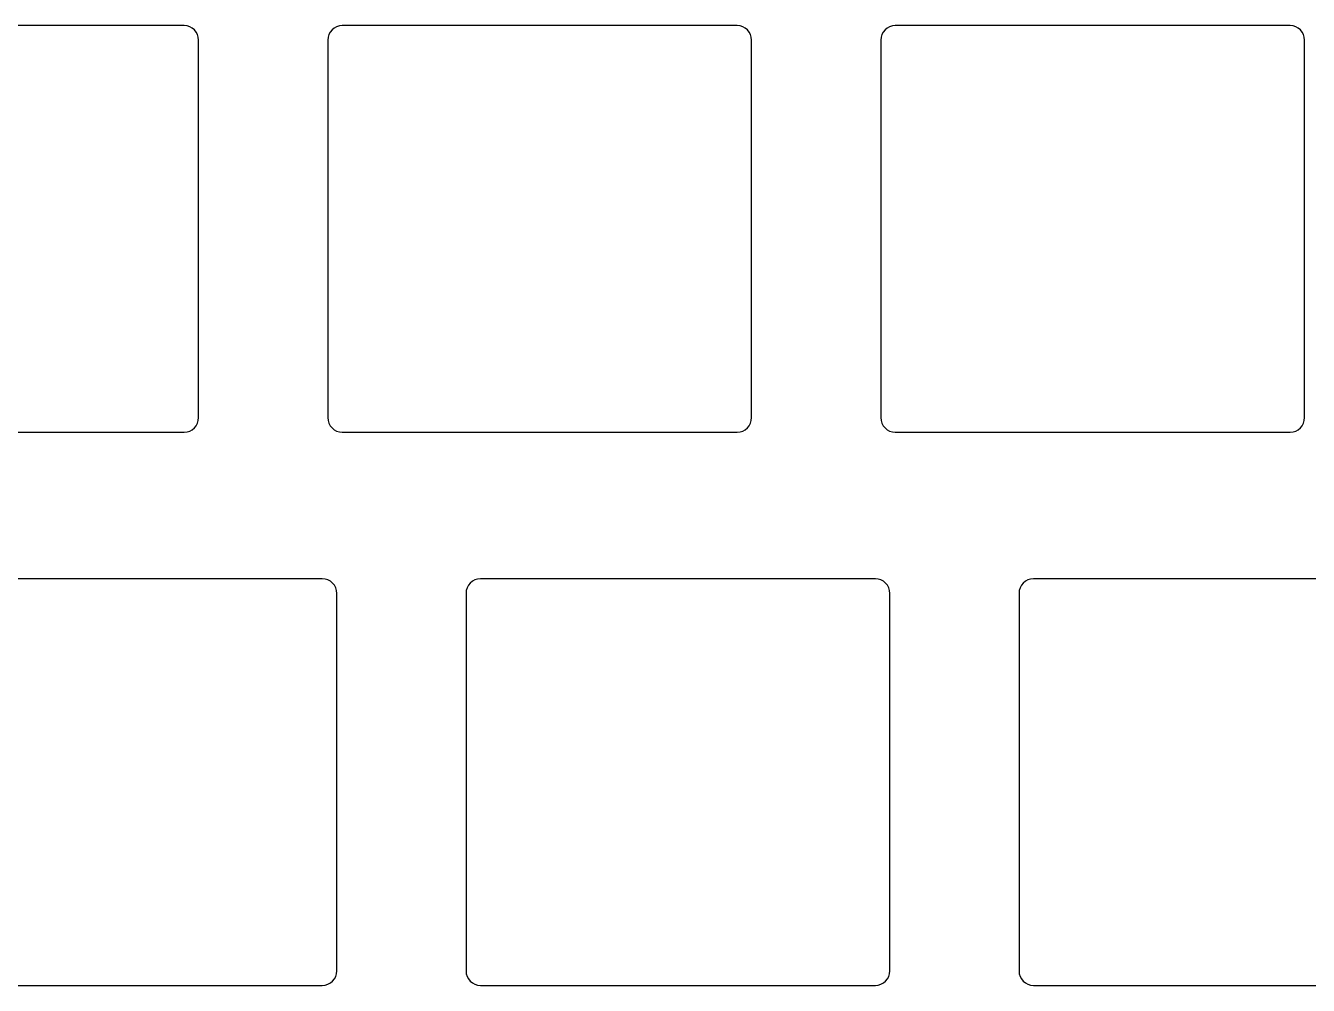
# Model space of a CAD drawing. Header units: millimetres. Extents: x -10 to 277, y -95 to 18.
# Drawn here: x 182.38 to 226.56, y -45.1 to -12.05 of the extents above; entities that cross this region are included whole.
import ezdxf

# ---------------------------------------------------------------- set-up
doc = ezdxf.new("R2010")
doc.units = ezdxf.units.MM
doc.header["$MEASUREMENT"] = 0
doc.layers.add('Edge.Cuts', color=53, linetype='CONTINUOUS')

msp = doc.modelspace()

# ---------------------------------------------------------------- linework, layer by layer
at = {"layer": 'Edge.Cuts', "linetype": 'Continuous'}
for p, q in [((187.833916, -12.05), (174.233916, -12.05)), ((206.883916, -12.05), (193.283916, -12.05)), ((225.933916, -12.05), (212.333916, -12.05)), ((188.333916, -25.55), (188.333916, -12.55)), ((192.783916, -12.55), (192.783916, -25.55)), ((207.383916, -25.55), (207.383916, -12.55)), ((211.833916, -12.55), (211.833916, -25.55)), ((226.433916, -25.55), (226.433916, -12.55)), ((174.233916, -26.05), (187.833916, -26.05)), ((193.283916, -26.05), (206.883916, -26.05)), ((212.333916, -26.05), (225.933916, -26.05)), ((192.596416, -31.1), (178.996416, -31.1)), ((211.646416, -31.1), (198.046416, -31.1)), ((230.696416, -31.1), (217.096416, -31.1)), ((193.096416, -44.6), (193.096416, -31.6)), ((197.546416, -31.6), (197.546416, -44.6)), ((212.146416, -44.6), (212.146416, -31.6)), ((216.596416, -31.6), (216.596416, -44.6)), ((178.996416, -45.1), (192.596416, -45.1)), ((198.046416, -45.1), (211.646416, -45.1)), ((217.096416, -45.1), (230.696416, -45.1))]:
    msp.add_line(p, q, dxfattribs=at)
at = {"layer": 'Edge.Cuts'}
for centre, start, end in [((187.833916, -12.55), 0, 90), ((193.283916, -12.55), 90, 180), ((206.883916, -12.55), 0, 90), ((212.333916, -12.55), 90, 180), ((225.933916, -12.55), 0, 90), ((187.833916, -25.55), 270, 0), ((193.283916, -25.55), 180, 270), ((206.883916, -25.55), 270, 0), ((212.333916, -25.55), 180, 270), ((225.933916, -25.55), 270, 0), ((192.596416, -31.6), 0, 90), ((198.046416, -31.6), 90, 180), ((211.646416, -31.6), 0, 90), ((217.096416, -31.6), 90, 180), ((192.596416, -44.6), 270, 0), ((198.046416, -44.6), 180, 270), ((211.646416, -44.6), 270, 0), ((217.096416, -44.6), 180, 270)]:
    msp.add_arc(centre, 0.5, start, end, dxfattribs=at)

doc.saveas('drawing.dxf')
